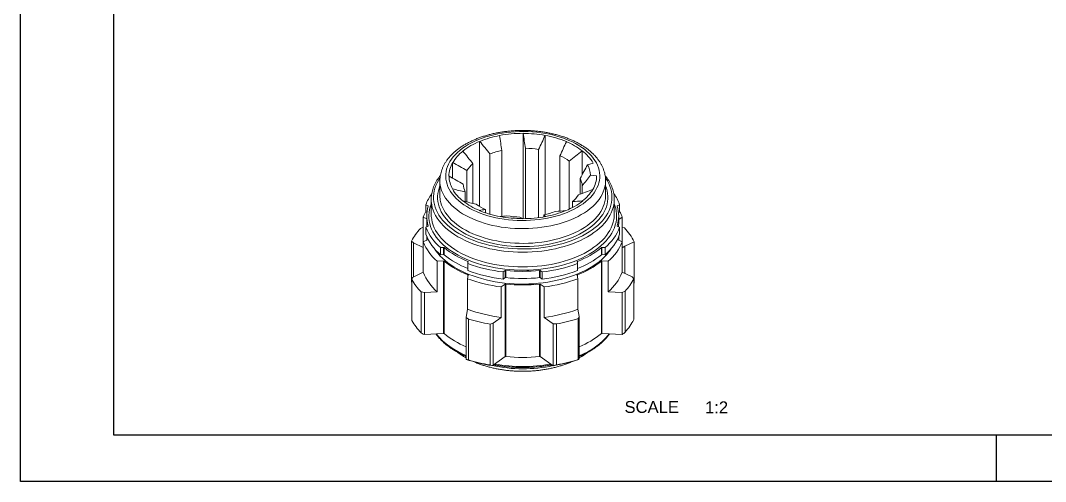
# Model space of a CAD drawing. Header units: millimetres. Extents: x 2490 to 2826, y 1138 to 1375.
# Drawn here: x 2489.9 to 2666.2, y 1138 to 1217.2 of the extents above; entities that cross this region are included whole.
import ezdxf

# ---------------------------------------------------------------- set-up
doc = ezdxf.new("R2010")
doc.units = ezdxf.units.MM
doc.linetypes.add('ACAD_ISO02W100', pattern=[15, 12, -3])
doc.linetypes.add('ACAD_ISO05W100', pattern=[33, 24, -3, 0, -3, 0, -3])
doc.layers.add('AM_8', color=40, linetype='ACAD_ISO02W100', lineweight=35)
doc.layers.add('AM_BOR', color=2, linetype='ACAD_ISO05W100', lineweight=35)
doc.styles.get("Standard").update_dxf_attribs({"font": 'arial.ttf'})

# ---------------------------------------------------------------- blocks, each defined once
blk = doc.blocks.new('A3 ZTL')
for p, q in [((19.57, 280.82), (19.57, 9.78)), ((19.57, 9.78), (401.17, 9.78))]:
    blk.add_line(p, q)
at = {"layer": 'AM_BOR', "color": 135, "linetype": 'Continuous', "lineweight": 25}
for p, q in [((0, 0), (0, 290.61)), ((410.96, 0), (0, 0))]:
    blk.add_line(p, q, dxfattribs=at)
at = {"layer": 'AM_BOR', "color": 135, "lineweight": 25}
blk.add_line((205.48, 9.78), (205.48, 0), dxfattribs=at)

msp = doc.modelspace()

# ---------------------------------------------------------------- linework, layer by layer
at = {"color": 7, "linetype": 'Continuous', "lineweight": 15}
for p, q in [((2572.261, 1197.453), (2572.265, 1197.438)), ((2576.304, 1197.822), (2576.309, 1197.808)), ((2576.304, 1183.159), (2576.304, 1197.822)), ((2580.11, 1197.474), (2580.098, 1197.461)), ((2580.11, 1183.868), (2580.11, 1197.474)), ((2568.828, 1196.443), (2568.846, 1196.432)), ((2568.828, 1185.263), (2568.828, 1196.443)), ((2583.758, 1196.402), (2583.746, 1196.388)), ((2565.933, 1194.772), (2565.951, 1194.761)), ((2570.608, 1183.921), (2570.608, 1194.29)), ((2572.63, 1183.546), (2572.63, 1194.885)), ((2576.716, 1183.164), (2576.716, 1195.259)), ((2578.958, 1183.329), (2578.958, 1195.054)), ((2582.644, 1184.468), (2582.644, 1193.969)), ((2586.482, 1194.829), (2586.459, 1194.822)), ((2586.482, 1190.739), (2586.482, 1194.829)), ((2564.184, 1192.79), (2564.209, 1192.788)), ((2564.184, 1190.105), (2564.184, 1192.79)), ((2567.682, 1185.78), (2567.682, 1192.601)), ((2584.249, 1184.799), (2584.249, 1193.043)), ((2588.341, 1192.723), (2587.394, 1192.439)), ((2563.544, 1190.456), (2563.569, 1190.453)), ((2566.652, 1186.017), (2566.652, 1191.434)), ((2586.128, 1187.373), (2586.128, 1190.078)), ((2588.943, 1190.526), (2587.891, 1190.628)), ((2588.943, 1190.456), (2588.943, 1190.526)), ((2561.994, 1189.674), (2561.994, 1187.143)), ((2586.483, 1187.509), (2586.483, 1188.784)), ((2590.494, 1187.143), (2590.494, 1189.674)), ((2564.147, 1188.259), (2564.169, 1188.266)), ((2566.36, 1186.084), (2566.36, 1187.781)), ((2588.303, 1188.192), (2588.278, 1188.194)), ((2560.001, 1185.364), (2559.576, 1185.562)), ((2559.576, 1185.562), (2559.576, 1184.338)), ((2560.001, 1185.307), (2560.001, 1185.364)), ((2560.494, 1186.49), (2560.494, 1183.959)), ((2566.005, 1186.153), (2566.028, 1186.16)), ((2584.805, 1185.076), (2584.805, 1186.094)), ((2586.554, 1186.21), (2586.536, 1186.22)), ((2591.994, 1183.959), (2591.994, 1186.49)), ((2592.487, 1185.364), (2592.911, 1185.562)), ((2592.487, 1185.364), (2592.487, 1185.307)), ((2592.911, 1185.562), (2592.911, 1184.338)), ((2559.744, 1183.157), (2559.139, 1183.44)), ((2559.139, 1173.944), (2559.139, 1183.44)), ((2559.576, 1184.338), (2559.778, 1184.243)), ((2559.744, 1183.632), (2559.744, 1182.407)), ((2568.73, 1184.58), (2568.741, 1184.593)), ((2569.843, 1184.159), (2569.843, 1184.726)), ((2572.377, 1183.507), (2572.389, 1183.52)), ((2576.183, 1183.159), (2576.179, 1183.174)), ((2579.857, 1183.462), (2579.857, 1183.81)), ((2580.226, 1183.529), (2580.222, 1183.544)), ((2583.659, 1184.539), (2583.641, 1184.549)), ((2592.911, 1184.338), (2592.71, 1184.243)), ((2592.744, 1182.407), (2592.744, 1183.632)), ((2592.744, 1183.041), (2593.364, 1183.399)), ((2593.364, 1183.399), (2593.364, 1178.173)), ((2559.121, 1181.698), (2558.65, 1181.478)), ((2559.139, 1181.697), (2559.121, 1181.698)), ((2560.001, 1181.9), (2559.576, 1181.701)), ((2559.576, 1181.701), (2559.576, 1180.477)), ((2559.765, 1181.79), (2559.771, 1181.856)), ((2560.001, 1181.9), (2560.001, 1181.957)), ((2592.487, 1181.957), (2592.487, 1181.9)), ((2592.487, 1181.9), (2592.911, 1181.701)), ((2592.716, 1181.856), (2592.722, 1181.79)), ((2592.911, 1181.701), (2592.911, 1180.477)), ((2593.735, 1181.588), (2593.364, 1181.648)), ((2559.974, 1179.561), (2559.139, 1179.17)), ((2559.744, 1180.044), (2559.744, 1179.453)), ((2592.513, 1179.561), (2593.348, 1179.17)), ((2592.744, 1179.453), (2592.744, 1180.044)), ((2557.128, 1179.324), (2557.431, 1179.012)), ((2557.128, 1172.301), (2557.128, 1179.324)), ((2557.431, 1179.012), (2557.431, 1173.146)), ((2559.139, 1178.214), (2557.431, 1179.012)), ((2562.637, 1178.226), (2562.093, 1178.193)), ((2562.093, 1178.193), (2562.093, 1176.968)), ((2562.707, 1178.186), (2562.637, 1178.226)), ((2562.637, 1178.226), (2562.637, 1177.001)), ((2562.707, 1178.186), (2562.707, 1176.961)), ((2589.85, 1178.226), (2589.781, 1178.186)), ((2589.781, 1178.186), (2589.781, 1176.961)), ((2589.85, 1178.226), (2590.394, 1178.193)), ((2589.85, 1178.226), (2589.85, 1177.001)), ((2590.394, 1178.193), (2590.394, 1176.968)), ((2593.348, 1179.17), (2593.348, 1173.944)), ((2593.364, 1178.173), (2593.801, 1178.425)), ((2593.801, 1178.425), (2595.428, 1179.186)), ((2593.801, 1178.425), (2593.801, 1173.733)), ((2595.428, 1179.186), (2595.428, 1172.164)), ((2562.093, 1176.968), (2562.637, 1177.001)), ((2562.637, 1177.001), (2562.707, 1176.961)), ((2589.781, 1176.961), (2589.85, 1177.001)), ((2590.394, 1176.968), (2589.85, 1177.001)), ((2562.637, 1175.899), (2561.534, 1175.832)), ((2561.534, 1175.832), (2561.534, 1170.606)), ((2562.707, 1175.859), (2562.637, 1175.899)), ((2562.637, 1175.899), (2562.637, 1163.447)), ((2562.707, 1175.859), (2562.707, 1163.406)), ((2566.879, 1175.777), (2566.81, 1175.817)), ((2566.81, 1175.817), (2566.81, 1174.592)), ((2566.81, 1174.592), (2566.822, 1174.585)), ((2566.879, 1175.777), (2566.822, 1175.463)), ((2566.822, 1175.463), (2566.822, 1174.238)), ((2573.244, 1174.255), (2572.9, 1174.01)), ((2573.342, 1174.255), (2573.244, 1174.255)), ((2573.244, 1174.255), (2573.244, 1173.03)), ((2573.342, 1174.255), (2573.342, 1173.03)), ((2579.244, 1174.255), (2579.145, 1174.255)), ((2579.145, 1174.255), (2579.145, 1173.03)), ((2579.244, 1174.255), (2579.588, 1174.01)), ((2579.244, 1174.255), (2579.244, 1173.03)), ((2585.678, 1175.817), (2585.608, 1175.777)), ((2585.608, 1175.777), (2585.665, 1175.463)), ((2585.665, 1175.463), (2585.665, 1174.238)), ((2585.665, 1174.585), (2585.678, 1174.592)), ((2585.678, 1175.817), (2585.678, 1174.592)), ((2589.85, 1175.899), (2589.781, 1175.859)), ((2589.781, 1175.859), (2589.781, 1163.406)), ((2589.85, 1175.899), (2590.953, 1175.832)), ((2589.85, 1175.899), (2589.85, 1163.447)), ((2590.953, 1175.832), (2590.953, 1170.606)), ((2557.254, 1173.063), (2557.19, 1172.714)), ((2557.19, 1172.714), (2557.19, 1165.692)), ((2559.139, 1173.944), (2557.254, 1173.063)), ((2566.879, 1173.45), (2566.764, 1172.813)), ((2566.764, 1172.813), (2566.764, 1167.587)), ((2566.879, 1173.45), (2566.81, 1173.49)), ((2566.81, 1173.49), (2566.81, 1173.066)), ((2572.9, 1174.01), (2572.9, 1172.785)), ((2572.9, 1172.785), (2573.244, 1173.03)), ((2573.244, 1173.03), (2573.342, 1173.03)), ((2579.145, 1173.03), (2579.244, 1173.03)), ((2579.588, 1172.785), (2579.244, 1173.03)), ((2579.588, 1174.01), (2579.588, 1172.785)), ((2585.678, 1173.49), (2585.608, 1173.45)), ((2585.608, 1173.45), (2585.724, 1172.813)), ((2585.678, 1173.49), (2585.678, 1173.066)), ((2585.724, 1172.813), (2585.724, 1167.587)), ((2593.348, 1173.944), (2595.056, 1173.146)), ((2595.359, 1172.834), (2595.056, 1173.146)), ((2595.359, 1165.812), (2595.359, 1172.834)), ((2557.128, 1172.301), (2557.19, 1172.164)), ((2573.244, 1171.928), (2572.546, 1171.43)), ((2572.546, 1171.43), (2572.546, 1166.205)), ((2573.342, 1171.928), (2573.244, 1171.928)), ((2573.244, 1171.928), (2573.244, 1159.476)), ((2573.342, 1171.928), (2573.342, 1159.476)), ((2579.244, 1171.928), (2579.145, 1171.928)), ((2579.145, 1171.928), (2579.145, 1159.476)), ((2579.244, 1171.928), (2579.942, 1171.43)), ((2579.244, 1171.928), (2579.244, 1159.476)), ((2579.942, 1171.43), (2579.942, 1166.205)), ((2593.366, 1170.46), (2593.838, 1170.68)), ((2593.838, 1170.68), (2593.838, 1163.658)), ((2595.359, 1172.065), (2595.428, 1172.164)), ((2558.752, 1170.57), (2559.349, 1170.474)), ((2558.752, 1163.548), (2558.752, 1170.57)), ((2561.534, 1170.606), (2559.349, 1170.474)), ((2559.349, 1170.474), (2559.349, 1163.247)), ((2590.953, 1170.606), (2593.366, 1170.46)), ((2593.366, 1163.25), (2593.366, 1170.46)), ((2566.764, 1167.587), (2566.51, 1166.194)), ((2585.724, 1167.587), (2585.953, 1166.326)), ((2566.51, 1166.194), (2566.892, 1165.922)), ((2566.51, 1158.985), (2566.51, 1166.194)), ((2566.892, 1165.922), (2566.892, 1158.9)), ((2572.546, 1166.205), (2571.163, 1165.219)), ((2579.942, 1166.205), (2581.468, 1165.116)), ((2585.786, 1165.981), (2585.953, 1166.326)), ((2585.786, 1158.959), (2585.786, 1165.981)), ((2585.953, 1166.326), (2585.953, 1159.099)), ((2570.623, 1165.044), (2571.163, 1165.219)), ((2570.623, 1158.021), (2570.623, 1165.044)), ((2571.163, 1165.219), (2571.163, 1157.992)), ((2581.468, 1157.907), (2581.468, 1165.116)), ((2581.468, 1165.116), (2582.072, 1165.08)), ((2582.072, 1165.08), (2582.072, 1158.057)), ((2559.349, 1163.247), (2559.091, 1163.289)), ((2562.637, 1163.447), (2559.349, 1163.247)), ((2562.707, 1163.406), (2562.637, 1163.447)), ((2589.85, 1163.447), (2589.781, 1163.406)), ((2589.85, 1163.447), (2593.344, 1163.235)), ((2593.344, 1163.235), (2593.366, 1163.25)), ((2566.512, 1158.981), (2566.51, 1158.985)), ((2573.244, 1159.476), (2571.163, 1157.992)), ((2573.342, 1159.476), (2573.244, 1159.476)), ((2579.244, 1159.476), (2579.145, 1159.476)), ((2579.244, 1159.476), (2581.454, 1157.9)), ((2585.953, 1159.099), (2585.881, 1158.95)), ((2571.163, 1157.992), (2570.929, 1157.917)), ((2581.454, 1157.9), (2581.468, 1157.907))]:
    msp.add_line(p, q, dxfattribs=at)
at = {"color": 7, "linetype": 'Continuous', "lineweight": 15, "flags": 128}
for points in [[(2585.613, 1185.082), (2586.132, 1185.4), (2586.62, 1185.734), (2587.073, 1186.084), (2587.491, 1186.448), (2587.873, 1186.825), (2588.216, 1187.214), (2588.521, 1187.614), (2588.785, 1188.024), (2589.009, 1188.441), (2589.191, 1188.865), (2589.331, 1189.294), (2589.427, 1189.728), (2589.481, 1190.163), (2589.492, 1190.6), (2589.46, 1191.037), (2589.384, 1191.471), (2589.266, 1191.903), (2589.105, 1192.33), (2588.902, 1192.75), (2588.658, 1193.164), (2588.374, 1193.569), (2588.049, 1193.963), (2587.687, 1194.347), (2587.287, 1194.718), (2586.851, 1195.075), (2586.38, 1195.417), (2585.877, 1195.743), (2585.341, 1196.052), (2584.777, 1196.343), (2584.184, 1196.614), (2583.566, 1196.866), (2582.923, 1197.097), (2582.259, 1197.306), (2581.575, 1197.493), (2580.874, 1197.658), (2580.158, 1197.799), (2579.429, 1197.916), (2578.689, 1198.009), (2577.942, 1198.077), (2577.189, 1198.12), (2576.433, 1198.139), (2575.676, 1198.133), (2574.921, 1198.102), (2574.171, 1198.046), (2573.427, 1197.965), (2572.693, 1197.86), (2571.97, 1197.731), (2571.261, 1197.578), (2570.568, 1197.403), (2569.894, 1197.204), (2569.24, 1196.984), (2568.609, 1196.743), (2568.004, 1196.481), (2567.425, 1196.2), (2566.874, 1195.9), (2566.355, 1195.582), (2565.868, 1195.248), (2565.414, 1194.898), (2564.996, 1194.534), (2564.614, 1194.157), (2564.271, 1193.767), (2563.966, 1193.368), (2563.702, 1192.958), (2563.478, 1192.541), (2563.296, 1192.117), (2563.157, 1191.687), (2563.06, 1191.254), (2563.006, 1190.818), (2562.995, 1190.382), (2563.027, 1189.945), (2563.103, 1189.511), (2563.221, 1189.079), (2563.382, 1188.652), (2563.585, 1188.231), (2563.829, 1187.818), (2564.114, 1187.413), (2564.438, 1187.018), (2564.8, 1186.635), (2565.2, 1186.264), (2565.636, 1185.907), (2566.107, 1185.565), (2566.611, 1185.239), (2567.146, 1184.93), (2567.711, 1184.639), (2568.303, 1184.367), (2568.922, 1184.116), (2569.564, 1183.885), (2570.228, 1183.676), (2570.912, 1183.488), (2571.613, 1183.324), (2572.33, 1183.183), (2573.059, 1183.066), (2573.798, 1182.973), (2574.545, 1182.905), (2575.298, 1182.861), (2576.054, 1182.843), (2576.811, 1182.849), (2577.566, 1182.88), (2578.316, 1182.936), (2579.06, 1183.017), (2579.795, 1183.122), (2580.518, 1183.251), (2581.227, 1183.403), (2581.919, 1183.579), (2582.594, 1183.777), (2583.247, 1183.998), (2583.878, 1184.239), (2584.484, 1184.501), (2585.063, 1184.782), (2585.613, 1185.082)], [(2561.994, 1187.143), (2562.006, 1186.803), (2562.025, 1186.598)], [(2590.463, 1186.608), (2590.492, 1187.03), (2590.494, 1187.143)], [(2560.494, 1183.959), (2560.515, 1183.483), (2560.529, 1183.346)], [(2591.95, 1183.285), (2591.972, 1183.483), (2591.994, 1183.959)], [(2559.744, 1182.407), (2559.76, 1181.986), (2559.778, 1181.796)], [(2592.71, 1181.796), (2592.728, 1181.986), (2592.744, 1182.407)], [(2560.98, 1178.086), (2561.271, 1177.659), (2561.616, 1177.219), (2562, 1176.79), (2562.421, 1176.372), (2562.879, 1175.968), (2563.373, 1175.578), (2563.901, 1175.203), (2564.461, 1174.844), (2565.053, 1174.503), (2565.674, 1174.179), (2566.324, 1173.875), (2566.999, 1173.59), (2567.7, 1173.325), (2568.422, 1173.082), (2569.166, 1172.86), (2569.929, 1172.661), (2570.708, 1172.485), (2571.501, 1172.332), (2572.308, 1172.203), (2573.125, 1172.098), (2573.95, 1172.018), (2574.781, 1171.962), (2575.616, 1171.931), (2576.453, 1171.925), (2577.289, 1171.943), (2578.122, 1171.987), (2578.951, 1172.055), (2579.772, 1172.148), (2580.584, 1172.265), (2581.384, 1172.406), (2582.171, 1172.57), (2582.942, 1172.758), (2583.695, 1172.968), (2584.429, 1173.201), (2585.141, 1173.455), (2585.829, 1173.73), (2586.492, 1174.025), (2587.127, 1174.339), (2587.734, 1174.671), (2588.31, 1175.022), (2588.855, 1175.389), (2589.366, 1175.771), (2589.842, 1176.169), (2590.282, 1176.58), (2590.684, 1177.003), (2591.049, 1177.438), (2591.374, 1177.883), (2591.507, 1178.086)]]:
    msp.add_lwpolyline(points, dxfattribs=at)
at = {"color": 8, "linetype": 'Continuous', "lineweight": 15, "flags": 128}
for points in [[(2561.996, 1190.115), (2561.755, 1189.743), (2561.508, 1189.298), (2561.301, 1188.845), (2561.137, 1188.387), (2561.014, 1187.925), (2560.934, 1187.459), (2560.897, 1186.992), (2560.902, 1186.524), (2560.95, 1186.057), (2561.041, 1185.592), (2561.174, 1185.131), (2561.349, 1184.674), (2561.566, 1184.223), (2561.823, 1183.78), (2562.121, 1183.344), (2562.458, 1182.919), (2562.834, 1182.504), (2563.246, 1182.102), (2563.696, 1181.713), (2564.18, 1181.337), (2564.697, 1180.977), (2565.247, 1180.634), (2565.828, 1180.307), (2566.437, 1179.999), (2567.074, 1179.71), (2567.737, 1179.44), (2568.423, 1179.191), (2569.131, 1178.964), (2569.859, 1178.758), (2570.604, 1178.575), (2571.366, 1178.414), (2572.14, 1178.278), (2572.927, 1178.164), (2573.722, 1178.075), (2574.525, 1178.011), (2575.332, 1177.971), (2576.142, 1177.955), (2576.953, 1177.965), (2577.761, 1177.998), (2578.565, 1178.057), (2579.362, 1178.14), (2580.151, 1178.247), (2580.929, 1178.378), (2581.694, 1178.533), (2582.444, 1178.71), (2583.176, 1178.91), (2583.889, 1179.133), (2584.581, 1179.376), (2585.25, 1179.641), (2585.893, 1179.925), (2586.51, 1180.229), (2587.098, 1180.551)], [(2587.098, 1180.551), (2587.655, 1180.89), (2588.181, 1181.246), (2588.674, 1181.617), (2589.132, 1182.003), (2589.554, 1182.403), (2589.939, 1182.814), (2590.286, 1183.237), (2590.593, 1183.67), (2590.861, 1184.112), (2591.088, 1184.561), (2591.273, 1185.016), (2591.417, 1185.476), (2591.518, 1185.941), (2591.577, 1186.407), (2591.593, 1186.875), (2591.567, 1187.343), (2591.497, 1187.809), (2591.385, 1188.272), (2591.231, 1188.731), (2591.035, 1189.185), (2590.798, 1189.633), (2590.52, 1190.072), (2590.476, 1190.136)], [(2586.603, 1180.836), (2586.027, 1180.521), (2585.422, 1180.225), (2584.79, 1179.948), (2584.134, 1179.691), (2583.454, 1179.454), (2582.753, 1179.24), (2582.033, 1179.047), (2581.296, 1178.878), (2580.544, 1178.732), (2579.779, 1178.609), (2579.004, 1178.511), (2578.221, 1178.437), (2577.433, 1178.387), (2576.64, 1178.362), (2575.847, 1178.362), (2575.055, 1178.387), (2574.266, 1178.437), (2573.483, 1178.511), (2572.708, 1178.609), (2571.944, 1178.732), (2571.192, 1178.878), (2570.455, 1179.047), (2569.734, 1179.24), (2569.033, 1179.454), (2568.354, 1179.691), (2567.697, 1179.948), (2567.065, 1180.225), (2566.461, 1180.521), (2565.885, 1180.836), (2565.339, 1181.169), (2564.825, 1181.518), (2564.345, 1181.883), (2563.9, 1182.262), (2563.491, 1182.654), (2563.119, 1183.059), (2562.786, 1183.474), (2562.492, 1183.9), (2562.239, 1184.334), (2562.027, 1184.775), (2561.856, 1185.223), (2561.728, 1185.675), (2561.642, 1186.13), (2561.599, 1186.587), (2561.599, 1187.045), (2561.642, 1187.503), (2561.728, 1187.958), (2561.856, 1188.41), (2561.994, 1188.779)], [(2586.32, 1183.857), (2585.75, 1183.546), (2585.15, 1183.253), (2584.524, 1182.979), (2583.873, 1182.726), (2583.198, 1182.494), (2582.502, 1182.284), (2581.787, 1182.096), (2581.056, 1181.931), (2580.31, 1181.79), (2579.551, 1181.673), (2578.783, 1181.58), (2578.006, 1181.511), (2577.225, 1181.468), (2576.44, 1181.449), (2575.655, 1181.455), (2574.871, 1181.486), (2574.092, 1181.542), (2573.319, 1181.623), (2572.555, 1181.728), (2571.803, 1181.858), (2571.064, 1182.011), (2570.34, 1182.187), (2569.635, 1182.386), (2568.949, 1182.607), (2568.286, 1182.85), (2567.647, 1183.114), (2567.034, 1183.397), (2566.449, 1183.699), (2565.894, 1184.02), (2565.37, 1184.358), (2564.879, 1184.712), (2564.423, 1185.08), (2564.002, 1185.463), (2563.619, 1185.859), (2563.274, 1186.266), (2562.968, 1186.684), (2562.703, 1187.111), (2562.479, 1187.545), (2562.297, 1187.986), (2562.157, 1188.432), (2562.06, 1188.882), (2562.006, 1189.334), (2561.994, 1189.684)], [(2590.494, 1189.686), (2590.492, 1189.561), (2590.46, 1189.108), (2590.384, 1188.657), (2590.266, 1188.209), (2590.104, 1187.765), (2589.901, 1187.327), (2589.656, 1186.896), (2589.371, 1186.474), (2589.046, 1186.061), (2588.681, 1185.66), (2588.28, 1185.27), (2587.841, 1184.894), (2587.367, 1184.533), (2586.86, 1184.187), (2586.32, 1183.857)], [(2590.494, 1188.779), (2590.631, 1188.41), (2590.76, 1187.958), (2590.845, 1187.503), (2590.888, 1187.045), (2590.888, 1186.587), (2590.845, 1186.13), (2590.76, 1185.675), (2590.631, 1185.223), (2590.461, 1184.775), (2590.248, 1184.334), (2589.995, 1183.9), (2589.701, 1183.474), (2589.368, 1183.059), (2588.997, 1182.654), (2588.587, 1182.262), (2588.142, 1181.883), (2587.662, 1181.518), (2587.148, 1181.169), (2586.603, 1180.836)], [(2562.025, 1186.598), (2562.06, 1186.351), (2562.157, 1185.901), (2562.297, 1185.455), (2562.479, 1185.014), (2562.703, 1184.579), (2562.968, 1184.153), (2563.274, 1183.735), (2563.619, 1183.328), (2564.002, 1182.932), (2564.423, 1182.549), (2564.879, 1182.18), (2565.37, 1181.826), (2565.894, 1181.489), (2566.449, 1181.168), (2567.034, 1180.866), (2567.647, 1180.582), (2568.286, 1180.319), (2568.949, 1180.076), (2569.635, 1179.855), (2570.34, 1179.656), (2571.064, 1179.479), (2571.803, 1179.326), (2572.555, 1179.197), (2573.319, 1179.092), (2574.092, 1179.011), (2574.871, 1178.955), (2575.655, 1178.924), (2576.44, 1178.917), (2577.225, 1178.936), (2578.006, 1178.98), (2578.783, 1179.048), (2579.551, 1179.141), (2580.31, 1179.259), (2581.056, 1179.4), (2581.787, 1179.565), (2582.502, 1179.753), (2583.198, 1179.963), (2583.873, 1180.195), (2584.524, 1180.448), (2585.15, 1180.722), (2585.75, 1181.015), (2586.32, 1181.326)], [(2586.32, 1181.326), (2586.86, 1181.655), (2587.367, 1182.001), (2587.841, 1182.363), (2588.28, 1182.739), (2588.681, 1183.128), (2589.046, 1183.53), (2589.371, 1183.943), (2589.656, 1184.365), (2589.901, 1184.796), (2590.104, 1185.234), (2590.266, 1185.677), (2590.384, 1186.126), (2590.46, 1186.577), (2590.463, 1186.608)], [(2587.663, 1177.039), (2587.06, 1176.709), (2586.429, 1176.397), (2585.77, 1176.103), (2585.086, 1175.83), (2584.379, 1175.578), (2583.65, 1175.347), (2582.901, 1175.138), (2582.135, 1174.951), (2581.353, 1174.788), (2580.557, 1174.647), (2579.75, 1174.531), (2578.934, 1174.439), (2578.111, 1174.371), (2577.283, 1174.328), (2576.452, 1174.31), (2575.62, 1174.316), (2574.79, 1174.347), (2573.964, 1174.402), (2573.144, 1174.482), (2572.332, 1174.586), (2571.531, 1174.715), (2570.742, 1174.866), (2569.967, 1175.042), (2569.21, 1175.239), (2568.471, 1175.46), (2567.752, 1175.701), (2567.056, 1175.964), (2566.385, 1176.248), (2565.739, 1176.55), (2565.122, 1176.872), (2564.534, 1177.211), (2563.977, 1177.568), (2563.452, 1177.94), (2562.962, 1178.328), (2562.506, 1178.73), (2562.087, 1179.145), (2561.706, 1179.571), (2561.363, 1180.009), (2561.06, 1180.456), (2560.797, 1180.911), (2560.574, 1181.374), (2560.394, 1181.843), (2560.255, 1182.316), (2560.159, 1182.793), (2560.106, 1183.272), (2560.095, 1183.752), (2560.127, 1184.232), (2560.202, 1184.71), (2560.319, 1185.185), (2560.479, 1185.656), (2560.494, 1185.694)], [(2587.381, 1180.061), (2586.782, 1179.733), (2586.155, 1179.424), (2585.501, 1179.134), (2584.822, 1178.864), (2584.119, 1178.616), (2583.394, 1178.389), (2582.65, 1178.184), (2581.888, 1178.001), (2581.111, 1177.843), (2580.32, 1177.707), (2579.518, 1177.596), (2578.707, 1177.509), (2577.89, 1177.447), (2577.068, 1177.41), (2576.244, 1177.398), (2575.419, 1177.41), (2574.597, 1177.447), (2573.78, 1177.509), (2572.969, 1177.596), (2572.167, 1177.707), (2571.377, 1177.843), (2570.599, 1178.001), (2569.838, 1178.184), (2569.093, 1178.389), (2568.369, 1178.616), (2567.666, 1178.864), (2566.986, 1179.134), (2566.332, 1179.424), (2565.705, 1179.733), (2565.107, 1180.061), (2564.539, 1180.406), (2564.004, 1180.768), (2563.502, 1181.146), (2563.035, 1181.538), (2562.604, 1181.944), (2562.21, 1182.362), (2561.855, 1182.792), (2561.54, 1183.231), (2561.264, 1183.68), (2561.03, 1184.137), (2560.838, 1184.599), (2560.688, 1185.067), (2560.58, 1185.539), (2560.539, 1185.799)], [(2591.957, 1185.87), (2591.907, 1185.539), (2591.8, 1185.067), (2591.649, 1184.599), (2591.457, 1184.137), (2591.223, 1183.68), (2590.948, 1183.231), (2590.632, 1182.792), (2590.277, 1182.362), (2589.884, 1181.944), (2589.453, 1181.538), (2588.986, 1181.146), (2588.484, 1180.768), (2587.948, 1180.406), (2587.381, 1180.061)], [(2591.994, 1185.694), (2592.093, 1185.421), (2592.232, 1184.948), (2592.328, 1184.471), (2592.382, 1183.992), (2592.392, 1183.512), (2592.36, 1183.032), (2592.285, 1182.554), (2592.168, 1182.079), (2592.008, 1181.608), (2591.807, 1181.142), (2591.564, 1180.682), (2591.281, 1180.231), (2590.958, 1179.789), (2590.595, 1179.357), (2590.195, 1178.936), (2589.758, 1178.527), (2589.285, 1178.132), (2588.777, 1177.752), (2588.236, 1177.388), (2587.663, 1177.039)], [(2560.529, 1183.346), (2560.58, 1183.008), (2560.688, 1182.536), (2560.838, 1182.068), (2561.03, 1181.605), (2561.264, 1181.149), (2561.54, 1180.7), (2561.855, 1180.26), (2562.21, 1179.831), (2562.604, 1179.412), (2563.035, 1179.007), (2563.502, 1178.614), (2564.004, 1178.237), (2564.539, 1177.875), (2565.107, 1177.529), (2565.705, 1177.202), (2566.332, 1176.893), (2566.986, 1176.603), (2567.666, 1176.333), (2568.369, 1176.084), (2569.093, 1175.857), (2569.838, 1175.652), (2570.599, 1175.47), (2571.377, 1175.311), (2572.167, 1175.176), (2572.969, 1175.065), (2573.78, 1174.978), (2574.597, 1174.916), (2575.419, 1174.879), (2576.244, 1174.866), (2577.068, 1174.879), (2577.89, 1174.916), (2578.707, 1174.978), (2579.518, 1175.065), (2580.32, 1175.176), (2581.111, 1175.311), (2581.888, 1175.47), (2582.65, 1175.652), (2583.394, 1175.857), (2584.119, 1176.084), (2584.822, 1176.333), (2585.501, 1176.603), (2586.155, 1176.893), (2586.782, 1177.202), (2587.381, 1177.529)], [(2587.381, 1177.529), (2587.948, 1177.875), (2588.484, 1178.237), (2588.986, 1178.614), (2589.453, 1179.007), (2589.884, 1179.412), (2590.277, 1179.831), (2590.632, 1180.26), (2590.948, 1180.7), (2591.223, 1181.149), (2591.457, 1181.605), (2591.649, 1182.068), (2591.8, 1182.536), (2591.907, 1183.008), (2591.95, 1183.285)]]:
    msp.add_lwpolyline(points, dxfattribs=at)
at = {"color": 7, "linetype": 'Continuous', "lineweight": 15}
for centre, radius, start, end in [((2575.473, 1180.218), 17.516, 100.55228, 112.22946), ((2576.219, 1176.468), 21.355, 89.76936, 100.67909), ((2576.27, 1176.483), 21.325, 79.65659, 89.89496), ((2577.013, 1180.209), 17.541, 67.3876, 79.83067), ((2573.289, 1185.373), 11.935, 111.94833, 128.04629), ((2579.197, 1185.375), 11.916, 52.44899, 67.55639), ((2570.313, 1189.156), 7.103, 127.88867, 149.24682), ((2575.613, 1181.009), 14.193, 102.13158, 110.65015), ((2576.267, 1177.983), 17.281, 81.0411, 88.51046), ((2578.645, 1185.188), 9.649, 54.49184, 65.51353), ((2582.179, 1189.158), 7.119, 30.05575, 52.80876), ((2568.148, 1190.447), 4.605, 149.42049, 179.89524), ((2571.43, 1188.255), 5.739, 130.77018, 146.36531), ((2583.686, 1190.448), 4.209, 2.45135, 28.23292), ((2568.157, 1190.536), 4.589, 181.03004, 209.65423), ((2582.804, 1188.47), 3.692, 4.86933, 25.81494), ((2584.339, 1190.534), 4.605, 329.42049, 359.89524), ((2569.683, 1189.388), 3.692, 184.86933, 205.81494), ((2566.419, 1183.123), 7.265, 143.60426, 160.38107), ((2565.762, 1186.49), 5.268, 172.83711, 187.53382), ((2570.308, 1191.824), 7.119, 210.05575, 232.80876), ((2581.057, 1190.441), 5.739, 310.77018, 326.36531), ((2582.174, 1191.826), 7.103, 307.88867, 329.24682), ((2586.012, 1183.094), 7.328, 19.6889, 36.45467), ((2586.726, 1186.49), 5.267, 353.24036, 7.5277), ((2565.342, 1183.632), 5.598, 162.59191, 197.40809), ((2573.29, 1195.607), 11.916, 232.44899, 247.55639), ((2573.842, 1193.507), 9.649, 234.49184, 245.51353), ((2579.198, 1195.609), 11.935, 291.94833, 308.04629), ((2587.145, 1183.632), 5.598, 342.59191, 17.40809), ((2565.786, 1180.934), 7.104, 150.95116, 159.34461), ((2575.474, 1200.773), 17.541, 247.3876, 259.83067), ((2576.218, 1204.499), 21.325, 259.65659, 269.89496), ((2576.22, 1200.712), 17.281, 261.0411, 268.51046), ((2576.269, 1204.514), 21.355, 269.76936, 280.67909), ((2576.874, 1197.686), 14.193, 282.13158, 290.65015), ((2577.014, 1200.763), 17.516, 280.55228, 292.22946), ((2586.722, 1180.944), 7.081, 20.2835, 29.05769), ((2565.732, 1174.859), 9.694, 136.9407, 152.57624), ((2567.416, 1184.67), 8.383, 200.73628, 230.58386), ((2585.071, 1184.67), 8.383, 309.41614, 339.26372), ((2586.757, 1174.871), 9.686, 26.4546, 43.9051), ((2567.416, 1183.445), 8.383, 200.73628, 230.58386), ((2585.071, 1183.445), 8.383, 309.41614, 339.26372), ((2567.14, 1182.383), 8.622, 201.87657, 229.44357), ((2572.415, 1190.265), 15.497, 231.21011, 248.79526), ((2580.073, 1190.265), 15.497, 291.20474, 308.78989), ((2585.348, 1182.383), 8.622, 310.55643, 338.12343), ((2572.415, 1189.04), 15.497, 231.21011, 248.79526), ((2580.073, 1189.04), 15.497, 291.20474, 308.78989), ((2572.415, 1187.937), 15.497, 231.21011, 248.79526), ((2575.645, 1198.923), 25.064, 249.39138, 263.71248), ((2575.645, 1197.699), 25.064, 249.39138, 263.71248), ((2576.244, 1202.515), 28.409, 264.13854, 275.86146), ((2576.843, 1198.923), 25.064, 276.28752, 290.60862), ((2576.843, 1197.699), 25.064, 276.28752, 290.60862), ((2580.073, 1187.937), 15.497, 291.20474, 308.78989), ((2565.874, 1177.4), 9.867, 208.35029, 223.80197), ((2567.14, 1177.157), 8.622, 201.87657, 229.44357), ((2575.621, 1197.075), 25.828, 249.94315, 263.16071), ((2576.244, 1201.291), 28.409, 264.13854, 275.86146), ((2576.866, 1197.075), 25.828, 276.83929, 290.05685), ((2585.348, 1177.157), 8.622, 310.55643, 338.12343), ((2586.755, 1177.299), 9.694, 316.9407, 332.57624), ((2576.244, 1200.188), 28.409, 264.13854, 275.86146), ((2575.621, 1191.849), 25.828, 249.94315, 263.16071), ((2576.866, 1191.849), 25.828, 276.83929, 290.05685), ((2565.874, 1170.378), 9.867, 208.35029, 223.80197), ((2575.539, 1194.287), 29.654, 253.04537, 260.45647), ((2577.006, 1194.042), 29.402, 279.92096, 287.3743), ((2586.755, 1170.277), 9.694, 316.9407, 332.57624), ((2572.321, 1175.349), 15.332, 231.16498, 247.72719), ((2580.159, 1175.36), 15.345, 292.18653, 308.83135), ((2575.51, 1186.624), 29.07, 251.96943, 260.93318), ((2575.539, 1187.265), 29.654, 253.04537, 260.45647), ((2576.244, 1187.736), 28.409, 264.13854, 275.86146), ((2576.948, 1186.746), 29.196, 278.87855, 287.81663), ((2577.006, 1187.02), 29.402, 279.92096, 287.3743)]:
    msp.add_arc(centre, radius, start, end, dxfattribs=at)
at = {"color": 8, "linetype": 'Continuous', "lineweight": 15}
for centre, radius, start, end in [((2571.339, 1171.677), 12.982, 219.78521, 248.16407), ((2581.456, 1171.25), 12.473, 291.13225, 320.81577), ((2576.244, 1181.341), 23.984, 257.35936, 282.46827), ((2576.244, 1185.381), 27.626, 259.95398, 280.04602)]:
    msp.add_arc(centre, radius, start, end, dxfattribs=at)
at = {"color": 7, "linetype": 'Continuous', "lineweight": 15}
for points, knots in [([(2590.49, 1189.688), (2590.491, 1189.73), (2590.496, 1189.925), (2590.465, 1190.271), (2590.398, 1190.726), (2590.29, 1191.176), (2590.145, 1191.622), (2589.962, 1192.063), (2589.741, 1192.497), (2589.483, 1192.924), (2589.189, 1193.342), (2588.858, 1193.75), (2588.492, 1194.147), (2588.091, 1194.531), (2587.658, 1194.902), (2587.192, 1195.258), (2586.696, 1195.597), (2586.172, 1195.92), (2585.621, 1196.225), (2585.045, 1196.511), (2584.445, 1196.778), (2583.824, 1197.026), (2583.183, 1197.253), (2582.523, 1197.459), (2581.847, 1197.644), (2581.157, 1197.807), (2580.453, 1197.949), (2579.739, 1198.068), (2579.016, 1198.165), (2578.285, 1198.24), (2577.55, 1198.292), (2576.81, 1198.321), (2576.07, 1198.327), (2575.33, 1198.31), (2574.592, 1198.27), (2573.858, 1198.208), (2573.131, 1198.123), (2572.412, 1198.015), (2571.703, 1197.885), (2571.005, 1197.733), (2570.322, 1197.56), (2569.653, 1197.365), (2569.002, 1197.149), (2568.37, 1196.912), (2567.758, 1196.656), (2567.169, 1196.379), (2566.603, 1196.084), (2566.063, 1195.77), (2565.55, 1195.437), (2565.066, 1195.088), (2564.613, 1194.722), (2564.191, 1194.34), (2563.803, 1193.944), (2563.449, 1193.535), (2563.133, 1193.114), (2562.853, 1192.683), (2562.612, 1192.243), (2562.41, 1191.796), (2562.247, 1191.344), (2562.124, 1190.889), (2562.041, 1190.431), (2561.998, 1190.029), (2561.998, 1189.781), (2561.998, 1189.686)], [0, 0, 0, 0, 0.0044064, 0.0202591, 0.0361129, 0.0520031, 0.0679643, 0.0840248, 0.1002051, 0.1165159, 0.1329587, 0.1495263, 0.1662047, 0.1829756, 0.1998189, 0.2167149, 0.2336459, 0.250597, 0.2675565, 0.2845131, 0.3014615, 0.3183981, 0.3353212, 0.3522299, 0.3691244, 0.3860054, 0.402874, 0.4197317, 0.4365802, 0.4534212, 0.4702565, 0.4870881, 0.503918, 0.5207481, 0.53758, 0.5544153, 0.5712562, 0.5881046, 0.6049625, 0.6218317, 0.6387142, 0.6556117, 0.6725256, 0.689457, 0.7064066, 0.7233743, 0.740359, 0.7573584, 0.7743682, 0.7913803, 0.8083831, 0.8253627, 0.8423019, 0.8591806, 0.8759767, 0.8926685, 0.909237, 0.9256692, 0.9419603, 0.9581157, 0.9741511, 0.9900917, 1, 1, 1, 1]), ([(2562.066, 1190.536), (2562.026, 1190.489), (2561.87, 1190.305), (2561.632, 1189.972), (2561.354, 1189.538), (2561.116, 1189.096), (2560.915, 1188.647), (2560.752, 1188.193), (2560.631, 1187.736), (2560.561, 1187.397), (2560.543, 1187.211), (2560.54, 1187.18)], [0, 0, 0, 0, 0.0450751, 0.1787712, 0.3121645, 0.4451916, 0.577801, 0.7099629, 0.8416781, 0.9729841, 1, 1, 1, 1]), ([(2591.945, 1187.215), (2591.945, 1187.221), (2591.93, 1187.38), (2591.866, 1187.691), (2591.75, 1188.147), (2591.592, 1188.598), (2591.397, 1189.043), (2591.165, 1189.483), (2590.894, 1189.915), (2590.646, 1190.267), (2590.475, 1190.471), (2590.42, 1190.537)], [0, 0, 0, 0, 0.0051249, 0.1370862, 0.2692297, 0.4016698, 0.5344895, 0.6677346, 0.8014148, 0.9355088, 1, 1, 1, 1]), ([(2561.303, 1163.366), (2561.31, 1163.356), (2561.416, 1163.2), (2561.654, 1162.909), (2562.019, 1162.493), (2562.422, 1162.09), (2562.857, 1161.699), (2563.324, 1161.321), (2563.822, 1160.957), (2564.35, 1160.609), (2564.906, 1160.276), (2565.49, 1159.96), (2566.024, 1159.694), (2566.373, 1159.542), (2566.51, 1159.482)], [0, 0, 0, 0, 0.0065299, 0.0992738, 0.192238, 0.2853825, 0.3786663, 0.4720517, 0.5655058, 0.659001, 0.7525157, 0.8460304, 0.9395329, 1, 1, 1, 1]), ([(2585.953, 1159.469), (2585.959, 1159.471), (2586.181, 1159.563), (2586.598, 1159.762), (2587.2, 1160.065), (2587.774, 1160.388), (2588.321, 1160.726), (2588.839, 1161.081), (2589.328, 1161.45), (2589.786, 1161.834), (2590.211, 1162.23), (2590.602, 1162.64), (2590.927, 1163.018), (2591.107, 1163.264), (2591.181, 1163.366)], [0, 0, 0, 0, 0.0026292, 0.0957862, 0.1889749, 0.2821925, 0.3754336, 0.46869, 0.5619462, 0.655182, 0.7483733, 0.8414898, 0.9344954, 1, 1, 1, 1]), ([(2565.023, 1160.218), (2565.114, 1160.147), (2565.359, 1159.956), (2565.793, 1159.665), (2566.198, 1159.409), (2566.446, 1159.273), (2566.51, 1159.238)], [0, 0, 0, 0, 0.2020383, 0.5419418, 0.8822494, 1, 1, 1, 1]), ([(2585.953, 1159.223), (2586.11, 1159.312), (2586.449, 1159.505), (2586.935, 1159.825), (2587.288, 1160.071), (2587.46, 1160.211), (2587.482, 1160.229)], [0, 0, 0, 0, 0.2866669, 0.6190478, 0.951476, 1, 1, 1, 1]), ([(2567.768, 1158.61), (2567.86, 1158.568), (2568.151, 1158.436), (2568.664, 1158.236), (2569.304, 1158.008), (2569.964, 1157.802), (2570.64, 1157.617), (2571.331, 1157.454), (2572.034, 1157.312), (2572.748, 1157.193), (2573.471, 1157.095), (2574.202, 1157.021), (2574.938, 1156.969), (2575.677, 1156.94), (2576.418, 1156.934), (2577.158, 1156.951), (2577.895, 1156.991), (2578.629, 1157.053), (2579.356, 1157.138), (2580.075, 1157.246), (2580.784, 1157.376), (2581.482, 1157.527), (2582.166, 1157.701), (2582.834, 1157.896), (2583.485, 1158.111), (2584.116, 1158.35), (2584.542, 1158.522), (2584.751, 1158.62), (2584.764, 1158.627)], [0, 0, 0, 0, 0.0190037, 0.0599188, 0.100801, 0.1416486, 0.1824618, 0.2232424, 0.2639931, 0.3047174, 0.3454194, 0.3861033, 0.4267737, 0.4674351, 0.5080922, 0.5487499, 0.5894117, 0.630082, 0.6707657, 0.7114676, 0.7521923, 0.7929446, 0.8337289, 0.8745493, 0.9154093, 0.9563117, 0.997258, 1, 1, 1, 1]), ([(2571.244, 1158.051), (2571.393, 1158.022), (2571.793, 1157.946), (2572.456, 1157.846), (2573.23, 1157.748), (2574.011, 1157.674), (2574.798, 1157.622), (2575.587, 1157.592), (2576.379, 1157.584), (2577.17, 1157.599), (2577.958, 1157.637), (2578.743, 1157.697), (2579.522, 1157.779), (2580.293, 1157.884), (2580.867, 1157.975), (2581.18, 1158.037), (2581.243, 1158.05)], [0, 0, 0, 0, 0.0462508, 0.1241072, 0.2019507, 0.2797836, 0.3576087, 0.4354284, 0.5132455, 0.5910627, 0.668882, 0.7467058, 0.8245369, 0.902378, 0.9802317, 1, 1, 1, 1])]:
    msp.add_open_spline(points, degree=3, knots=knots, dxfattribs=at)
for points in [[(2572.265, 1197.438), (2572.387, 1196.586), (2572.508, 1195.735), (2572.63, 1194.885)], [(2576.716, 1195.259), (2576.58, 1196.108), (2576.444, 1196.957), (2576.309, 1197.808)], [(2580.098, 1197.461), (2579.719, 1196.658), (2579.339, 1195.855), (2578.958, 1195.054)], [(2570.608, 1194.29), (2570.02, 1195.003), (2569.433, 1195.718), (2568.846, 1196.432)], [(2582.644, 1193.969), (2583.012, 1194.775), (2583.379, 1195.581), (2583.746, 1196.388)], [(2565.951, 1194.761), (2566.528, 1194.041), (2567.105, 1193.32), (2567.682, 1192.601)], [(2586.459, 1194.822), (2585.723, 1194.228), (2584.987, 1193.635), (2584.249, 1193.043)], [(2566.652, 1191.434), (2565.837, 1191.884), (2565.023, 1192.335), (2564.209, 1192.788)], [(2586.128, 1190.078), (2586.551, 1190.865), (2586.973, 1191.652), (2587.394, 1192.439)], [(2563.569, 1190.453), (2564.38, 1189.993), (2565.192, 1189.533), (2566.005, 1189.075)], [(2587.891, 1190.628), (2587.423, 1190.013), (2586.953, 1189.398), (2586.483, 1188.784)], [(2566.36, 1187.781), (2565.629, 1187.941), (2564.899, 1188.103), (2564.169, 1188.266)], [(2585.836, 1187.262), (2586.651, 1187.571), (2587.464, 1187.882), (2588.278, 1188.194)], [(2566.028, 1186.16), (2566.764, 1185.989), (2567.5, 1185.82), (2568.238, 1185.653)], [(2586.536, 1186.22), (2585.959, 1186.177), (2585.383, 1186.135), (2584.805, 1186.094)], [(2569.843, 1184.726), (2569.475, 1184.68), (2569.108, 1184.636), (2568.741, 1184.593)], [(2572.389, 1183.52), (2572.769, 1183.56), (2573.149, 1183.6), (2573.529, 1183.642)], [(2575.771, 1183.437), (2575.907, 1183.347), (2576.043, 1183.26), (2576.179, 1183.174)], [(2580.222, 1183.544), (2580.101, 1183.631), (2579.979, 1183.72), (2579.857, 1183.81)], [(2581.88, 1184.405), (2582.467, 1184.452), (2583.054, 1184.5), (2583.641, 1184.549)], [(2593.366, 1163.25), (2593.524, 1163.385), (2593.681, 1163.521), (2593.838, 1163.658)], [(2558.752, 1163.548), (2558.865, 1163.461), (2558.978, 1163.375), (2559.091, 1163.289)], [(2566.51, 1158.985), (2566.638, 1158.954), (2566.765, 1158.926), (2566.892, 1158.9)], [(2585.786, 1158.959), (2585.818, 1158.956), (2585.849, 1158.953), (2585.881, 1158.95)], [(2570.623, 1158.021), (2570.725, 1157.986), (2570.827, 1157.951), (2570.929, 1157.917)], [(2581.468, 1157.907), (2581.67, 1157.955), (2581.872, 1158.005), (2582.072, 1158.057)]]:
    msp.add_open_spline(points, degree=3, dxfattribs=at)

# ---------------------------------------------------------------- block references
at = {"linetype": 'ByBlock', "lineweight": 0, "xscale": 0.8167500000000001, "yscale": 0.8167500000000001, "zscale": 0.8167500000000001}
msp.add_blockref('A3 ZTL', (2489.857, 1138.007), dxfattribs=at)

# ---------------------------------------------------------------- texts
at = {"layer": 'AM_8', "color": 0, "linetype": 'Continuous'}
for s, p in [('SCALE', (2593.752, 1149.784)), ('1:2', (2607.595, 1149.728))]:
    msp.add_text(s, height=2.0419, dxfattribs=at).set_placement(p)

doc.saveas('drawing.dxf')
